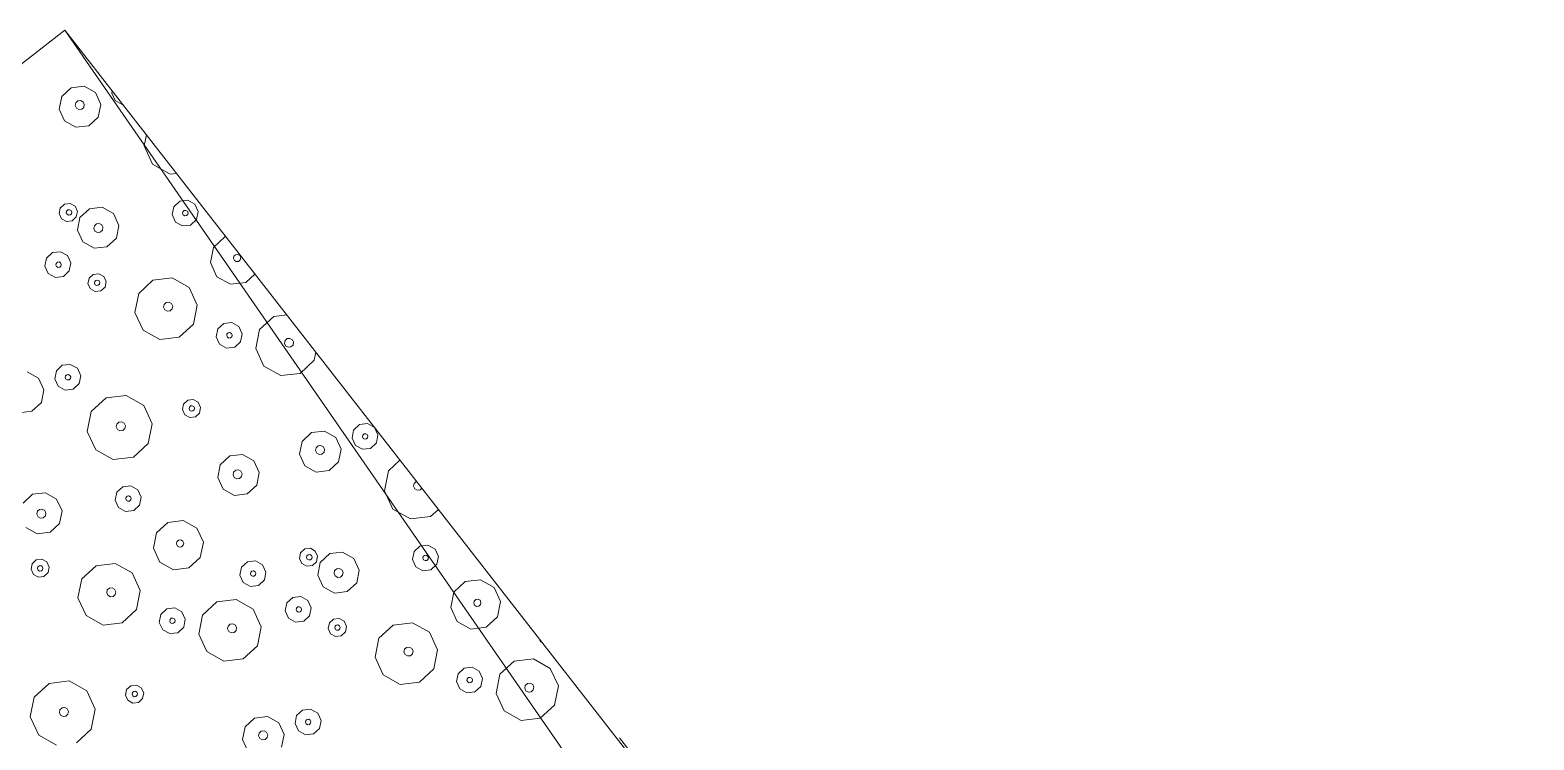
# Model space of a CAD drawing. Header units: metres. Extents: x -2858 to 512, y -1995 to 1252.
# Drawn here: x -500.41 to -491.21, y -101.85 to -97.51 of the extents above; entities that cross this region are included whole.
import ezdxf

# ---------------------------------------------------------------- set-up
doc = ezdxf.new("R2010")
doc.units = ezdxf.units.M
doc.layers.add('Calque commun', color=7, linetype='Continuous')
doc.layers.add('Calque11', color=7, linetype='Continuous')

# ---------------------------------------------------------------- blocks, each defined once
blk = doc.blocks.new('geometrebondepartleger')
at = {"layer": 'Calque11', "color": 7, "linetype": 'Continuous', "lineweight": 9}
blk.add_polyline3d([(125.0277, 35.9078, 79), (133.3383, 81.851, 79), (145.3136, 148.3761, 79)], dxfattribs=at)
blk = doc.blocks.new('pattern')
at = {"layer": 'Calque commun', "color": 54, "linetype": 'Continuous', "lineweight": 9}
for p, q in [((54.8095, 24.0946), (54.9117, 24.1549)), ((54.9117, 24.1549), (55.0298, 24.1436)), ((55.0298, 24.1436), (55.1188, 24.0651)), ((54.7623, 23.9857), (54.8095, 24.0946)), ((55.1188, 24.0651), (55.1446, 23.9493)), ((54.7881, 23.8699), (54.7623, 23.9857)), ((54.9076, 23.9715), (54.9145, 23.9874)), ((54.9114, 23.9546), (54.9076, 23.9715)), ((54.9243, 23.9431), (54.9114, 23.9546)), ((54.9145, 23.9874), (54.9294, 23.9962)), ((54.9416, 23.9415), (54.9243, 23.9431)), ((54.9294, 23.9962), (54.9466, 23.9945)), ((54.9565, 23.9503), (54.9416, 23.9415)), ((54.9466, 23.9945), (54.9596, 23.9831)), ((54.9633, 23.9662), (54.9565, 23.9503)), ((54.9596, 23.9831), (54.9633, 23.9662)), ((55.1446, 23.9493), (55.0974, 23.8404)), ((54.6807, 23.833), (54.6723, 23.8136)), ((54.6779, 23.8452), (54.6807, 23.833)), ((54.8771, 23.7913), (54.7881, 23.8699)), ((55.0974, 23.8404), (54.9952, 23.7801)), ((54.9952, 23.7801), (54.8771, 23.7913)), ((55.0854, 23.7186), (55.1279, 23.7437)), ((55.1279, 23.7437), (55.1772, 23.739)), ((55.1772, 23.739), (55.2142, 23.7063)), ((55.0657, 23.6732), (55.0854, 23.7186)), ((55.0764, 23.6249), (55.0657, 23.6732)), ((55.1279, 23.6681), (55.132, 23.6776)), ((55.1301, 23.6579), (55.1279, 23.6681)), ((55.1379, 23.6511), (55.1301, 23.6579)), ((55.132, 23.6776), (55.141, 23.6829)), ((55.1483, 23.6501), (55.1379, 23.6511)), ((55.141, 23.6829), (55.1513, 23.6819)), ((55.1572, 23.6554), (55.1483, 23.6501)), ((55.1513, 23.6819), (55.1591, 23.675)), ((55.1613, 23.6649), (55.1572, 23.6554)), ((55.1591, 23.675), (55.1613, 23.6649)), ((55.225, 23.658), (55.2053, 23.6127)), ((55.2142, 23.7063), (55.225, 23.658)), ((55.1135, 23.5922), (55.0764, 23.6249)), ((55.1627, 23.5875), (55.1135, 23.5922)), ((55.2053, 23.6127), (55.1627, 23.5875)), ((54.6227, 23.3995), (54.6604, 23.4866)), ((54.6604, 23.4866), (54.7422, 23.5348)), ((54.7422, 23.5348), (54.8367, 23.5258)), ((54.8367, 23.5258), (54.9078, 23.463)), ((54.9078, 23.463), (54.9285, 23.3703)), ((55.138, 23.3966), (55.2402, 23.457)), ((55.2402, 23.457), (55.3583, 23.4457)), ((54.6433, 23.3068), (54.6227, 23.3995)), ((54.7389, 23.3881), (54.7444, 23.4008)), ((54.7419, 23.3746), (54.7389, 23.3881)), ((54.7523, 23.3654), (54.7419, 23.3746)), ((54.7444, 23.4008), (54.7563, 23.4078)), ((54.7661, 23.3641), (54.7523, 23.3654)), ((54.7563, 23.4078), (54.7701, 23.4065)), ((54.778, 23.3712), (54.7661, 23.3641)), ((54.7701, 23.4065), (54.7805, 23.3974)), ((54.7835, 23.3839), (54.778, 23.3712)), ((54.7805, 23.3974), (54.7835, 23.3839)), ((54.9285, 23.3703), (54.8907, 23.2832)), ((55.0908, 23.2878), (55.138, 23.3966)), ((55.3583, 23.4457), (55.4472, 23.3672)), ((55.4472, 23.3672), (55.473, 23.2513)), ((54.7145, 23.244), (54.6433, 23.3068)), ((54.8907, 23.2832), (54.809, 23.235)), ((55.1166, 23.1719), (55.0908, 23.2878)), ((55.236, 23.2736), (55.2429, 23.2894)), ((55.2398, 23.2567), (55.236, 23.2736)), ((55.2429, 23.2894), (55.2578, 23.2982)), ((55.2578, 23.2982), (55.2751, 23.2966)), ((55.2751, 23.2966), (55.288, 23.2851)), ((55.288, 23.2851), (55.2918, 23.2682)), ((54.809, 23.235), (54.7145, 23.244)), ((55.2528, 23.2452), (55.2398, 23.2567)), ((55.27, 23.2436), (55.2528, 23.2452)), ((55.2849, 23.2524), (55.27, 23.2436)), ((55.2918, 23.2682), (55.2849, 23.2524)), ((55.473, 23.2513), (55.4258, 23.1425)), ((55.2055, 23.0934), (55.1166, 23.1719)), ((55.3236, 23.0821), (55.2055, 23.0934)), ((55.4258, 23.1425), (55.3236, 23.0821)), ((55.9152, 23.1084), (55.9348, 23.1537)), ((55.9259, 23.0601), (55.9152, 23.1084)), ((55.9348, 23.1537), (55.9774, 23.1789)), ((55.9774, 23.1789), (56.0266, 23.1742)), ((55.9774, 23.1032), (55.9815, 23.1128)), ((55.9796, 23.0931), (55.9774, 23.1032)), ((55.9874, 23.0862), (55.9796, 23.0931)), ((55.9815, 23.1128), (55.9904, 23.118)), ((55.9904, 23.118), (56.0008, 23.117)), ((56.0067, 23.0905), (55.9977, 23.0852)), ((56.0008, 23.117), (56.0086, 23.1102)), ((56.0108, 23.1), (56.0067, 23.0905)), ((56.0086, 23.1102), (56.0108, 23.1)), ((56.0266, 23.1742), (56.0637, 23.1414)), ((56.0745, 23.0932), (56.0548, 23.0478)), ((56.0637, 23.1414), (56.0745, 23.0932)), ((54.6886, 22.9739), (54.7083, 23.0193)), ((54.7083, 23.0193), (54.7509, 23.0444)), ((54.7509, 23.0444), (54.8001, 23.0397)), ((54.8001, 23.0397), (54.8372, 23.007)), ((54.8372, 23.007), (54.8479, 22.9587)), ((55.963, 23.0274), (55.9259, 23.0601)), ((56.0122, 23.0227), (55.963, 23.0274)), ((55.9977, 23.0852), (55.9874, 23.0862)), ((56.0548, 23.0478), (56.0122, 23.0227)), ((56.1184, 22.9708), (56.1499, 23.0433)), ((56.1499, 23.0433), (56.218, 23.0836)), ((54.6994, 22.9256), (54.6886, 22.9739)), ((54.7365, 22.8929), (54.6994, 22.9256)), ((54.7508, 22.9688), (54.755, 22.9783)), ((54.7531, 22.9586), (54.7508, 22.9688)), ((54.7609, 22.9518), (54.7531, 22.9586)), ((54.755, 22.9783), (54.7639, 22.9836)), ((54.7712, 22.9508), (54.7609, 22.9518)), ((54.7639, 22.9836), (54.7742, 22.9826)), ((54.7802, 22.9561), (54.7712, 22.9508)), ((54.7742, 22.9826), (54.782, 22.9757)), ((54.7843, 22.9656), (54.7802, 22.9561)), ((54.782, 22.9757), (54.7843, 22.9656)), ((54.8283, 22.9134), (54.7857, 22.8882)), ((54.8479, 22.9587), (54.8283, 22.9134)), ((56.1356, 22.8936), (56.1184, 22.9708)), ((56.2114, 22.9534), (56.2183, 22.9693)), ((56.2152, 22.9365), (56.2114, 22.9534)), ((56.2282, 22.9251), (56.2152, 22.9365)), ((56.2183, 22.9693), (56.2332, 22.9781)), ((56.2454, 22.9234), (56.2282, 22.9251)), ((56.2332, 22.9781), (56.2504, 22.9764)), ((56.2603, 22.9322), (56.2454, 22.9234)), ((56.2504, 22.9764), (56.2634, 22.965)), ((56.2672, 22.9481), (56.2603, 22.9322)), ((56.2634, 22.965), (56.2672, 22.9481)), ((56.3733, 22.9465), (56.3418, 22.8739)), ((54.4944, 22.8273), (54.5588, 22.8212)), ((54.5588, 22.8212), (54.6514, 22.7394)), ((54.7857, 22.8882), (54.7365, 22.8929)), ((55.3889, 22.8539), (55.4026, 22.8857)), ((55.3964, 22.8202), (55.3889, 22.8539)), ((55.4223, 22.7973), (55.3964, 22.8202)), ((55.4026, 22.8857), (55.4324, 22.9033)), ((55.4283, 22.8512), (55.4324, 22.8607)), ((55.4306, 22.8411), (55.4283, 22.8512)), ((55.4383, 22.8342), (55.4306, 22.8411)), ((55.4324, 22.9033), (55.4669, 22.9)), ((55.4324, 22.8607), (55.4414, 22.866)), ((55.4487, 22.8332), (55.4383, 22.8342)), ((55.4414, 22.866), (55.4517, 22.865)), ((55.4576, 22.8385), (55.4487, 22.8332)), ((55.4517, 22.865), (55.4595, 22.8581)), ((55.4618, 22.848), (55.4576, 22.8385)), ((55.4595, 22.8581), (55.4618, 22.848)), ((55.4669, 22.9), (55.4928, 22.8771)), ((55.5004, 22.8433), (55.4866, 22.8116)), ((55.4928, 22.8771), (55.5004, 22.8433)), ((56.1949, 22.8412), (56.1356, 22.8936)), ((56.2737, 22.8337), (56.1949, 22.8412)), ((56.3418, 22.8739), (56.2737, 22.8337)), ((54.6514, 22.7394), (54.6783, 22.6187)), ((55.0939, 22.7146), (55.162, 22.7549)), ((55.162, 22.7549), (55.2408, 22.7474)), ((55.2408, 22.7474), (55.3001, 22.695)), ((55.4568, 22.794), (55.4223, 22.7973)), ((55.4866, 22.8116), (55.4568, 22.794)), ((54.4652, 22.6654), (54.4803, 22.664)), ((54.4803, 22.664), (54.4933, 22.6525)), ((54.4971, 22.6356), (54.4902, 22.6198)), ((54.4933, 22.6525), (54.4971, 22.6356)), ((55.0624, 22.6421), (55.0939, 22.7146)), ((55.0796, 22.5648), (55.0624, 22.6421)), ((55.1627, 22.6344), (55.1696, 22.6503)), ((55.1664, 22.6175), (55.1627, 22.6344)), ((55.1696, 22.6503), (55.1845, 22.6591)), ((55.1845, 22.6591), (55.2017, 22.6574)), ((55.2017, 22.6574), (55.2147, 22.646)), ((55.2184, 22.6291), (55.2115, 22.6132)), ((55.2147, 22.646), (55.2184, 22.6291)), ((55.3001, 22.695), (55.3173, 22.6178)), ((55.442, 22.6036), (55.4616, 22.649)), ((55.4616, 22.649), (55.5042, 22.6741)), ((55.5042, 22.6741), (55.5534, 22.6695)), ((55.5534, 22.6695), (55.5905, 22.6367)), ((55.5905, 22.6367), (55.6012, 22.5885)), ((54.4581, 22.6126), (54.456, 22.6144)), ((54.4753, 22.611), (54.4581, 22.6126)), ((54.4902, 22.6198), (54.4753, 22.611)), ((54.6783, 22.6187), (54.6291, 22.5053)), ((55.1389, 22.5125), (55.0796, 22.5648)), ((55.1794, 22.606), (55.1664, 22.6175)), ((55.1966, 22.6044), (55.1794, 22.606)), ((55.2115, 22.6132), (55.1966, 22.6044)), ((55.2858, 22.5452), (55.2177, 22.505)), ((55.3173, 22.6178), (55.2858, 22.5452)), ((55.4527, 22.5554), (55.442, 22.6036)), ((55.4898, 22.5227), (55.4527, 22.5554)), ((55.5029, 22.6014), (55.507, 22.611)), ((55.5051, 22.5913), (55.5029, 22.6014)), ((55.5129, 22.5844), (55.5051, 22.5913)), ((55.507, 22.611), (55.5159, 22.6163)), ((55.5232, 22.5835), (55.5129, 22.5844)), ((55.5159, 22.6163), (55.5263, 22.6153)), ((55.5322, 22.5887), (55.5232, 22.5835)), ((55.5263, 22.6153), (55.5341, 22.6084)), ((55.5363, 22.5983), (55.5322, 22.5887)), ((55.5341, 22.6084), (55.5363, 22.5983)), ((55.5816, 22.5431), (55.539, 22.518)), ((55.6012, 22.5885), (55.5816, 22.5431)), ((55.752, 22.4982), (55.8542, 22.5585)), ((55.8542, 22.5585), (55.9723, 22.5473)), ((55.9723, 22.5473), (56.0613, 22.4688)), ((54.5227, 22.4425), (54.4267, 22.4516)), ((54.6291, 22.5053), (54.5227, 22.4425)), ((55.2177, 22.505), (55.1389, 22.5125)), ((55.1865, 22.4364), (55.2002, 22.4682)), ((55.2002, 22.4682), (55.23, 22.4858)), ((55.2221, 22.436), (55.2262, 22.4456)), ((55.2262, 22.4456), (55.2352, 22.4508)), ((55.23, 22.4858), (55.2645, 22.4825)), ((55.2352, 22.4508), (55.2455, 22.4499)), ((55.2455, 22.4499), (55.2533, 22.443)), ((55.2645, 22.4825), (55.2904, 22.4596)), ((55.2904, 22.4596), (55.298, 22.4258)), ((55.539, 22.518), (55.4898, 22.5227)), ((55.7048, 22.3893), (55.752, 22.4982)), ((56.0613, 22.4688), (56.0871, 22.3529)), ((55.194, 22.4026), (55.1865, 22.4364)), ((55.2199, 22.3797), (55.194, 22.4026)), ((55.2544, 22.3764), (55.2199, 22.3797)), ((55.2244, 22.4259), (55.2221, 22.436)), ((55.2322, 22.419), (55.2244, 22.4259)), ((55.2425, 22.4181), (55.2322, 22.419)), ((55.2514, 22.4233), (55.2425, 22.4181)), ((55.2556, 22.4329), (55.2514, 22.4233)), ((55.2533, 22.443), (55.2556, 22.4329)), ((55.2842, 22.394), (55.2544, 22.3764)), ((55.298, 22.4258), (55.2842, 22.394)), ((55.7306, 22.2735), (55.7048, 22.3893)), ((55.8501, 22.3751), (55.857, 22.391)), ((55.8539, 22.3582), (55.8501, 22.3751)), ((55.8668, 22.3468), (55.8539, 22.3582)), ((55.857, 22.391), (55.8719, 22.3998)), ((55.8719, 22.3998), (55.8891, 22.3982)), ((55.899, 22.3539), (55.8841, 22.3451)), ((55.8891, 22.3982), (55.9021, 22.3867)), ((55.9058, 22.3698), (55.899, 22.3539)), ((55.9021, 22.3867), (55.9058, 22.3698)), ((56.0871, 22.3529), (56.0399, 22.2441)), ((54.4017, 22.2485), (54.4442, 22.2737)), ((54.4442, 22.2737), (54.4935, 22.269)), ((54.4935, 22.269), (54.5305, 22.2362)), ((55.4639, 22.2518), (55.4836, 22.2972)), ((55.4836, 22.2972), (55.5261, 22.3223)), ((55.5261, 22.3223), (55.5753, 22.3176)), ((55.5302, 22.2562), (55.5392, 22.2615)), ((55.5392, 22.2615), (55.5495, 22.2605)), ((55.5495, 22.2605), (55.5573, 22.2536)), ((55.5753, 22.3176), (55.6124, 22.2849)), ((55.6124, 22.2849), (55.6232, 22.2366)), ((55.8196, 22.195), (55.7306, 22.2735)), ((55.8841, 22.3451), (55.8668, 22.3468)), ((54.382, 22.2032), (54.4017, 22.2485)), ((54.3927, 22.1549), (54.382, 22.2032)), ((54.4442, 22.198), (54.4483, 22.2076)), ((54.4465, 22.1879), (54.4442, 22.198)), ((54.4542, 22.181), (54.4465, 22.1879)), ((54.4483, 22.2076), (54.4573, 22.2128)), ((54.4646, 22.18), (54.4542, 22.181)), ((54.4573, 22.2128), (54.4676, 22.2118)), ((54.4735, 22.1853), (54.4646, 22.18)), ((54.4676, 22.2118), (54.4754, 22.205)), ((54.4776, 22.1948), (54.4735, 22.1853)), ((54.4754, 22.205), (54.4776, 22.1948)), ((54.5413, 22.188), (54.5216, 22.1426)), ((54.5305, 22.2362), (54.5413, 22.188)), ((54.6167, 22.1382), (54.6848, 22.1784)), ((54.6848, 22.1784), (54.7636, 22.1709)), ((54.7636, 22.1709), (54.8229, 22.1185)), ((55.4746, 22.2035), (55.4639, 22.2518)), ((55.5117, 22.1708), (55.4746, 22.2035)), ((55.5609, 22.1661), (55.5117, 22.1708)), ((55.5261, 22.2467), (55.5302, 22.2562)), ((55.5283, 22.2365), (55.5261, 22.2467)), ((55.5361, 22.2297), (55.5283, 22.2365)), ((55.5465, 22.2287), (55.5361, 22.2297)), ((55.5554, 22.234), (55.5465, 22.2287)), ((55.5595, 22.2435), (55.5554, 22.234)), ((55.5573, 22.2536), (55.5595, 22.2435)), ((55.6035, 22.1913), (55.5609, 22.1661)), ((55.6232, 22.2366), (55.6035, 22.1913)), ((55.9377, 22.1837), (55.8196, 22.195)), ((56.0399, 22.2441), (55.9377, 22.1837)), ((56.5195, 22.2015), (56.5332, 22.2333)), ((56.527, 22.1677), (56.5195, 22.2015)), ((56.5332, 22.2333), (56.563, 22.2509)), ((56.5573, 22.1987), (56.5614, 22.2082)), ((56.5595, 22.1885), (56.5573, 22.1987)), ((56.5673, 22.1817), (56.5595, 22.1885)), ((56.5614, 22.2082), (56.5703, 22.2135)), ((56.563, 22.2509), (56.5975, 22.2476)), ((56.5776, 22.1807), (56.5673, 22.1817)), ((56.5703, 22.2135), (56.5807, 22.2125)), ((56.5866, 22.1859), (56.5776, 22.1807)), ((56.5807, 22.2125), (56.5884, 22.2056)), ((56.5907, 22.1955), (56.5866, 22.1859)), ((56.5884, 22.2056), (56.5907, 22.1955)), ((56.5975, 22.2476), (56.6234, 22.2247)), ((56.631, 22.1909), (56.6172, 22.1591)), ((56.6234, 22.2247), (56.631, 22.1909)), ((54.4298, 22.1222), (54.3927, 22.1549)), ((54.479, 22.1175), (54.4298, 22.1222)), ((54.5216, 22.1426), (54.479, 22.1175)), ((54.5853, 22.0656), (54.6167, 22.1382)), ((54.8229, 22.1185), (54.8401, 22.0413)), ((56.0082, 22.0768), (56.0279, 22.1222)), ((56.0189, 22.0286), (56.0082, 22.0768)), ((56.0279, 22.1222), (56.0704, 22.1473)), ((56.0704, 22.1473), (56.1197, 22.1426)), ((56.0704, 22.0717), (56.0745, 22.0812)), ((56.0745, 22.0812), (56.0835, 22.0865)), ((56.0835, 22.0865), (56.0938, 22.0855)), ((56.0938, 22.0855), (56.1016, 22.0787)), ((56.1016, 22.0787), (56.1038, 22.0685)), ((56.1197, 22.1426), (56.1567, 22.1099)), ((56.1567, 22.1099), (56.1675, 22.0617)), ((56.5529, 22.1448), (56.527, 22.1677)), ((56.5874, 22.1415), (56.5529, 22.1448)), ((56.6172, 22.1591), (56.5874, 22.1415)), ((56.7558, 21.9655), (56.805, 22.0789)), ((56.805, 22.0789), (56.9114, 22.1418)), ((56.9114, 22.1418), (57.0344, 22.13)), ((54.6025, 21.9884), (54.5853, 22.0656)), ((54.6618, 21.936), (54.6025, 21.9884)), ((54.6782, 22.0482), (54.6851, 22.0641)), ((54.682, 22.0313), (54.6782, 22.0482)), ((54.695, 22.0199), (54.682, 22.0313)), ((54.6851, 22.0641), (54.7, 22.0729)), ((54.7122, 22.0182), (54.695, 22.0199)), ((54.7, 22.0729), (54.7173, 22.0712)), ((54.7271, 22.027), (54.7122, 22.0182)), ((54.7173, 22.0712), (54.7302, 22.0598)), ((54.734, 22.0429), (54.7271, 22.027)), ((54.7302, 22.0598), (54.734, 22.0429)), ((54.8401, 22.0413), (54.8086, 21.9687)), ((56.056, 21.9958), (56.0189, 22.0286)), ((56.1052, 21.9912), (56.056, 21.9958)), ((56.0727, 22.0616), (56.0704, 22.0717)), ((56.0804, 22.0547), (56.0727, 22.0616)), ((56.0908, 22.0537), (56.0804, 22.0547)), ((56.0997, 22.059), (56.0908, 22.0537)), ((56.1038, 22.0685), (56.0997, 22.059)), ((56.1478, 22.0163), (56.1052, 21.9912)), ((56.1675, 22.0617), (56.1478, 22.0163)), ((57.1271, 22.0482), (57.154, 21.9276)), ((54.7405, 21.9285), (54.6618, 21.936)), ((54.8086, 21.9687), (54.7405, 21.9285)), ((55.0573, 21.8606), (55.1254, 21.9008)), ((55.1254, 21.9008), (55.2042, 21.8933)), ((55.2042, 21.8933), (55.2635, 21.8409)), ((55.6029, 21.8902), (55.6847, 21.9385)), ((55.6847, 21.9385), (55.7792, 21.9295)), ((55.7792, 21.9295), (55.8503, 21.8666)), ((56.7827, 21.8449), (56.7558, 21.9655)), ((56.917, 21.9498), (56.9239, 21.9657)), ((56.9208, 21.9329), (56.917, 21.9498)), ((56.9337, 21.9214), (56.9208, 21.9329)), ((56.9239, 21.9657), (56.9388, 21.9744)), ((56.951, 21.9198), (56.9337, 21.9214)), ((56.9388, 21.9744), (56.956, 21.9728)), ((56.9659, 21.9286), (56.951, 21.9198)), ((56.956, 21.9728), (56.969, 21.9614)), ((56.9727, 21.9445), (56.9659, 21.9286)), ((56.969, 21.9614), (56.9727, 21.9445)), ((57.154, 21.9276), (57.1048, 21.8142)), ((55.0258, 21.788), (55.0573, 21.8606)), ((55.2635, 21.8409), (55.2807, 21.7637)), ((55.5652, 21.8031), (55.6029, 21.8902)), ((55.5858, 21.7105), (55.5652, 21.8031)), ((55.6814, 21.7917), (55.6869, 21.8044)), ((55.6869, 21.8044), (55.6988, 21.8115)), ((55.6988, 21.8115), (55.7126, 21.8102)), ((55.7126, 21.8102), (55.723, 21.801)), ((55.723, 21.801), (55.726, 21.7875)), ((55.8503, 21.8666), (55.871, 21.774)), ((56.0805, 21.8003), (56.1826, 21.8606)), ((56.1826, 21.8606), (56.3008, 21.8493)), ((56.3008, 21.8493), (56.3897, 21.7708)), ((56.8753, 21.763), (56.7827, 21.8449)), ((57.1048, 21.8142), (56.9984, 21.7513)), ((55.043, 21.7108), (55.0258, 21.788)), ((55.1023, 21.6584), (55.043, 21.7108)), ((55.1263, 21.7722), (55.1331, 21.788)), ((55.13, 21.7553), (55.1263, 21.7722)), ((55.143, 21.7438), (55.13, 21.7553)), ((55.1331, 21.788), (55.148, 21.7968)), ((55.1602, 21.7422), (55.143, 21.7438)), ((55.148, 21.7968), (55.1653, 21.7952)), ((55.1751, 21.751), (55.1602, 21.7422)), ((55.1653, 21.7952), (55.1782, 21.7837)), ((55.182, 21.7668), (55.1751, 21.751)), ((55.1782, 21.7837), (55.182, 21.7668)), ((55.2807, 21.7637), (55.2492, 21.6911)), ((55.657, 21.6476), (55.5858, 21.7105)), ((55.6844, 21.7782), (55.6814, 21.7917)), ((55.6948, 21.7691), (55.6844, 21.7782)), ((55.7086, 21.7678), (55.6948, 21.7691)), ((55.7205, 21.7748), (55.7086, 21.7678)), ((55.726, 21.7875), (55.7205, 21.7748)), ((55.871, 21.774), (55.8332, 21.6869)), ((56.0333, 21.6914), (56.0805, 21.8003)), ((56.3897, 21.7708), (56.4155, 21.655)), ((56.9984, 21.7513), (56.8753, 21.763)), ((54.2782, 21.6281), (54.321, 21.6533)), ((54.321, 21.6533), (54.4392, 21.6421)), ((54.4392, 21.6421), (54.5281, 21.5636)), ((55.1811, 21.6509), (55.1023, 21.6584)), ((55.2492, 21.6911), (55.1811, 21.6509)), ((55.7515, 21.6386), (55.657, 21.6476)), ((55.8332, 21.6869), (55.7515, 21.6386)), ((56.0591, 21.5756), (56.0333, 21.6914)), ((56.1785, 21.6772), (56.1854, 21.6931)), ((56.1823, 21.6603), (56.1785, 21.6772)), ((56.1953, 21.6489), (56.1823, 21.6603)), ((56.1854, 21.6931), (56.2003, 21.7019)), ((56.2125, 21.6472), (56.1953, 21.6489)), ((56.2003, 21.7019), (56.2176, 21.7002)), ((56.2274, 21.656), (56.2125, 21.6472)), ((56.2176, 21.7002), (56.2305, 21.6888)), ((56.2343, 21.6719), (56.2274, 21.656)), ((56.2305, 21.6888), (56.2343, 21.6719)), ((56.4155, 21.655), (56.3683, 21.5461)), ((54.5281, 21.5636), (54.5539, 21.4477)), ((56.148, 21.497), (56.0591, 21.5756)), ((56.3683, 21.5461), (56.2661, 21.4858)), ((54.3169, 21.4699), (54.3238, 21.4858)), ((54.3207, 21.453), (54.3169, 21.4699)), ((54.3336, 21.4416), (54.3207, 21.453)), ((54.3238, 21.4858), (54.3387, 21.4946)), ((54.3509, 21.44), (54.3336, 21.4416)), ((54.3387, 21.4946), (54.3559, 21.493)), ((54.3658, 21.4488), (54.3509, 21.44)), ((54.3559, 21.493), (54.3689, 21.4815)), ((54.3727, 21.4646), (54.3658, 21.4488)), ((54.3689, 21.4815), (54.3727, 21.4646)), ((54.5539, 21.4477), (54.5067, 21.3389)), ((55.6508, 21.4229), (55.6934, 21.448)), ((55.6934, 21.448), (55.7426, 21.4434)), ((55.7426, 21.4434), (55.7797, 21.4106)), ((56.2661, 21.4858), (56.148, 21.497)), ((54.2864, 21.2898), (54.2267, 21.3425)), ((55.0001, 21.3281), (55.0299, 21.3457)), ((55.0299, 21.3457), (55.0643, 21.3424)), ((55.0643, 21.3424), (55.0903, 21.3195)), ((55.6311, 21.3775), (55.6508, 21.4229)), ((55.6419, 21.3293), (55.6311, 21.3775)), ((55.6933, 21.3724), (55.6975, 21.3819)), ((55.6956, 21.3623), (55.6933, 21.3724)), ((55.7034, 21.3554), (55.6956, 21.3623)), ((55.6975, 21.3819), (55.7064, 21.3872)), ((55.7137, 21.3544), (55.7034, 21.3554)), ((55.7064, 21.3872), (55.7167, 21.3862)), ((55.7227, 21.3597), (55.7137, 21.3544)), ((55.7167, 21.3862), (55.7245, 21.3794)), ((55.7268, 21.3692), (55.7227, 21.3597)), ((55.7245, 21.3794), (55.7268, 21.3692)), ((55.7904, 21.3624), (55.7708, 21.317)), ((55.7797, 21.4106), (55.7904, 21.3624)), ((54.4045, 21.2785), (54.2864, 21.2898)), ((54.5067, 21.3389), (54.4045, 21.2785)), ((54.9863, 21.2963), (55.0001, 21.3281)), ((54.9938, 21.2625), (54.9863, 21.2963)), ((55.0198, 21.2396), (54.9938, 21.2625)), ((55.0241, 21.2935), (55.0282, 21.303)), ((55.0263, 21.2833), (55.0241, 21.2935)), ((55.0341, 21.2765), (55.0263, 21.2833)), ((55.0282, 21.303), (55.0371, 21.3083)), ((55.0445, 21.2755), (55.0341, 21.2765)), ((55.0371, 21.3083), (55.0475, 21.3073)), ((55.0534, 21.2807), (55.0445, 21.2755)), ((55.0475, 21.3073), (55.0553, 21.3004)), ((55.0575, 21.2903), (55.0534, 21.2807)), ((55.084, 21.2539), (55.0542, 21.2363)), ((55.0553, 21.3004), (55.0575, 21.2903)), ((55.0978, 21.2857), (55.084, 21.2539)), ((55.0903, 21.3195), (55.0978, 21.2857)), ((55.679, 21.2966), (55.6419, 21.3293)), ((55.7282, 21.2919), (55.679, 21.2966)), ((55.7708, 21.317), (55.7282, 21.2919)), ((56.3314, 21.2576), (56.3451, 21.2893)), ((56.3389, 21.2238), (56.3314, 21.2576)), ((56.3451, 21.2893), (56.3749, 21.3069)), ((56.3708, 21.2548), (56.3749, 21.2644)), ((56.3731, 21.2447), (56.3708, 21.2548)), ((56.3749, 21.3069), (56.4094, 21.3036)), ((56.3749, 21.2644), (56.3839, 21.2696)), ((56.3839, 21.2696), (56.3942, 21.2686)), ((56.3942, 21.2686), (56.402, 21.2618)), ((56.4043, 21.2516), (56.4001, 21.2421)), ((56.402, 21.2618), (56.4043, 21.2516)), ((56.4094, 21.3036), (56.4353, 21.2807)), ((56.4353, 21.2807), (56.4429, 21.247)), ((54.475, 21.1716), (54.4947, 21.217)), ((54.4858, 21.1234), (54.475, 21.1716)), ((54.4947, 21.217), (54.5373, 21.2421)), ((54.5372, 21.1665), (54.5413, 21.176)), ((54.5395, 21.1564), (54.5372, 21.1665)), ((54.5373, 21.2421), (54.5865, 21.2374)), ((54.5413, 21.176), (54.5503, 21.1813)), ((54.5503, 21.1813), (54.5606, 21.1803)), ((54.5606, 21.1803), (54.5684, 21.1735)), ((54.5707, 21.1633), (54.5665, 21.1538)), ((54.5684, 21.1735), (54.5707, 21.1633)), ((54.5865, 21.2374), (54.6236, 21.2047)), ((54.6236, 21.2047), (54.6343, 21.1565)), ((55.0542, 21.2363), (55.0198, 21.2396)), ((55.2226, 21.0603), (55.2718, 21.1737)), ((55.2718, 21.1737), (55.3782, 21.2366)), ((55.3782, 21.2366), (55.5013, 21.2248)), ((55.5013, 21.2248), (55.5939, 21.143)), ((56.0364, 21.1183), (56.1045, 21.1585)), ((56.1045, 21.1585), (56.1833, 21.151)), ((56.3648, 21.2009), (56.3389, 21.2238)), ((56.3993, 21.1976), (56.3648, 21.2009)), ((56.3808, 21.2378), (56.3731, 21.2447)), ((56.3912, 21.2368), (56.3808, 21.2378)), ((56.4001, 21.2421), (56.3912, 21.2368)), ((56.4291, 21.2152), (56.3993, 21.1976)), ((56.4429, 21.247), (56.4291, 21.2152)), ((54.5228, 21.0907), (54.4858, 21.1234)), ((54.5721, 21.086), (54.5228, 21.0907)), ((54.5473, 21.1495), (54.5395, 21.1564)), ((54.5576, 21.1485), (54.5473, 21.1495)), ((54.5665, 21.1538), (54.5576, 21.1485)), ((54.6146, 21.1111), (54.5721, 21.086)), ((54.6343, 21.1565), (54.6146, 21.1111)), ((55.3907, 21.0605), (55.4056, 21.0693)), ((55.4056, 21.0693), (55.4228, 21.0676)), ((55.4228, 21.0676), (55.4358, 21.0562)), ((55.5939, 21.143), (55.6208, 21.0224)), ((56.0049, 21.0457), (56.0364, 21.1183)), ((56.1833, 21.151), (56.2426, 21.0986)), ((56.2426, 21.0986), (56.2598, 21.0214)), ((54.1706, 21.0315), (54.246, 21.0243)), ((54.246, 21.0243), (54.3172, 20.9614)), ((55.2495, 20.9397), (55.2226, 21.0603)), ((55.3838, 21.0446), (55.3907, 21.0605)), ((55.3876, 21.0277), (55.3838, 21.0446)), ((55.4006, 21.0162), (55.3876, 21.0277)), ((55.4178, 21.0146), (55.4006, 21.0162)), ((55.4327, 21.0234), (55.4178, 21.0146)), ((55.4396, 21.0393), (55.4327, 21.0234)), ((55.4358, 21.0562), (55.4396, 21.0393)), ((55.6208, 21.0224), (55.5716, 20.909)), ((56.0221, 20.9685), (56.0049, 21.0457)), ((56.1052, 21.038), (56.112, 21.0539)), ((56.1089, 21.0211), (56.1052, 21.038)), ((56.1219, 21.0097), (56.1089, 21.0211)), ((56.112, 21.0539), (56.1269, 21.0627)), ((56.1391, 21.008), (56.1219, 21.0097)), ((56.1269, 21.0627), (56.1442, 21.0611)), ((56.154, 21.0168), (56.1391, 21.008)), ((56.1442, 21.0611), (56.1572, 21.0496)), ((56.1609, 21.0327), (56.154, 21.0168)), ((56.1572, 21.0496), (56.1609, 21.0327)), ((54.1482, 20.8865), (54.1537, 20.8993)), ((54.1512, 20.873), (54.1482, 20.8865)), ((54.1537, 20.8993), (54.1656, 20.9063)), ((54.1656, 20.9063), (54.1794, 20.905)), ((54.1794, 20.905), (54.1898, 20.8958)), ((54.1928, 20.8823), (54.1873, 20.8696)), ((54.1898, 20.8958), (54.1928, 20.8823)), ((54.3172, 20.9614), (54.3378, 20.8688)), ((54.5001, 20.7862), (54.5473, 20.8951)), ((54.5473, 20.8951), (54.6495, 20.9554)), ((54.6495, 20.9554), (54.7676, 20.9442)), ((54.7676, 20.9442), (54.8566, 20.8656)), ((55.3421, 20.8579), (55.2495, 20.9397)), ((55.5716, 20.909), (55.4652, 20.8461)), ((56.0814, 20.9161), (56.0221, 20.9685)), ((56.1602, 20.9086), (56.0814, 20.9161)), ((54.1616, 20.8639), (54.1512, 20.873)), ((54.1754, 20.8626), (54.1616, 20.8639)), ((54.1873, 20.8696), (54.1754, 20.8626)), ((54.3378, 20.8688), (54.3, 20.7817)), ((54.6523, 20.7879), (54.6672, 20.7967)), ((54.6672, 20.7967), (54.6844, 20.795)), ((54.6844, 20.795), (54.6974, 20.7836)), ((54.8566, 20.8656), (54.8824, 20.7498)), ((55.4652, 20.8461), (55.3421, 20.8579)), ((54.1238, 20.7424), (54.1193, 20.7464)), ((54.2183, 20.7334), (54.1238, 20.7424)), ((54.3, 20.7817), (54.2183, 20.7334)), ((54.5259, 20.6704), (54.5001, 20.7862)), ((54.6454, 20.772), (54.6523, 20.7879)), ((54.6491, 20.7551), (54.6454, 20.772)), ((54.6621, 20.7437), (54.6491, 20.7551)), ((54.6793, 20.742), (54.6621, 20.7437)), ((54.6942, 20.7508), (54.6793, 20.742)), ((54.7011, 20.7667), (54.6942, 20.7508)), ((54.6974, 20.7836), (54.7011, 20.7667)), ((54.8824, 20.7498), (54.8351, 20.6409)), ((54.6148, 20.5918), (54.5259, 20.6704)), ((54.8351, 20.6409), (54.733, 20.5806)), ((55.3245, 20.6068), (55.3442, 20.6522)), ((55.3353, 20.5585), (55.3245, 20.6068)), ((55.3442, 20.6522), (55.3867, 20.6773)), ((55.3867, 20.6773), (55.436, 20.6726)), ((55.3867, 20.6017), (55.3908, 20.6112)), ((55.3908, 20.6112), (55.3998, 20.6165)), ((55.3998, 20.6165), (55.4101, 20.6155)), ((55.4101, 20.6155), (55.4179, 20.6086)), ((55.4179, 20.6086), (55.4201, 20.5985)), ((55.436, 20.6726), (55.473, 20.6399)), ((55.473, 20.6399), (55.4838, 20.5916)), ((54.098, 20.4723), (54.1176, 20.5177)), ((54.1176, 20.5177), (54.1602, 20.5429)), ((54.1602, 20.5429), (54.2094, 20.5382)), ((54.2094, 20.5382), (54.2465, 20.5054)), ((54.733, 20.5806), (54.6148, 20.5918)), ((55.3723, 20.5258), (55.3353, 20.5585)), ((55.4215, 20.5211), (55.3723, 20.5258)), ((55.389, 20.5915), (55.3867, 20.6017)), ((55.3967, 20.5847), (55.389, 20.5915)), ((55.4071, 20.5837), (55.3967, 20.5847)), ((55.416, 20.589), (55.4071, 20.5837)), ((55.4201, 20.5985), (55.416, 20.589)), ((55.4641, 20.5463), (55.4215, 20.5211)), ((55.4838, 20.5916), (55.4641, 20.5463)), ((55.5278, 20.4692), (55.5592, 20.5418)), ((55.5592, 20.5418), (55.6273, 20.582)), ((55.6273, 20.582), (55.7061, 20.5745)), ((55.7061, 20.5745), (55.7654, 20.5222)), ((54.1087, 20.4241), (54.098, 20.4723)), ((54.1458, 20.3914), (54.1087, 20.4241)), ((54.1602, 20.4672), (54.1643, 20.4768)), ((54.1624, 20.4571), (54.1602, 20.4672)), ((54.1702, 20.4502), (54.1624, 20.4571)), ((54.1643, 20.4768), (54.1732, 20.482)), ((54.1805, 20.4492), (54.1702, 20.4502)), ((54.1732, 20.482), (54.1836, 20.481)), ((54.1895, 20.4545), (54.1805, 20.4492)), ((54.1836, 20.481), (54.1914, 20.4742)), ((54.1936, 20.464), (54.1895, 20.4545)), ((54.1914, 20.4742), (54.1936, 20.464)), ((54.2573, 20.4572), (54.2376, 20.4118)), ((54.2465, 20.5054), (54.2573, 20.4572)), ((55.545, 20.392), (55.5278, 20.4692)), ((54.195, 20.3867), (54.1458, 20.3914)), ((54.2376, 20.4118), (54.195, 20.3867)), ((54.7982, 20.3524), (54.812, 20.3841)), ((54.8057, 20.3186), (54.7982, 20.3524)), ((54.812, 20.3841), (54.8418, 20.4017)), ((54.8376, 20.3496), (54.8418, 20.3592)), ((54.8399, 20.3395), (54.8376, 20.3496)), ((54.8477, 20.3326), (54.8399, 20.3395)), ((54.8418, 20.4017), (54.8762, 20.3984)), ((54.8418, 20.3592), (54.8507, 20.3644)), ((54.858, 20.3316), (54.8477, 20.3326)), ((54.8507, 20.3644), (54.861, 20.3635)), ((54.8669, 20.3369), (54.858, 20.3316)), ((54.861, 20.3635), (54.8688, 20.3566)), ((54.8711, 20.3464), (54.8669, 20.3369)), ((54.8688, 20.3566), (54.8711, 20.3464)), ((54.8762, 20.3984), (54.9022, 20.3755)), ((54.9097, 20.3418), (54.8959, 20.31)), ((54.9022, 20.3755), (54.9097, 20.3418)), ((54.0321, 20.2631), (54.0608, 20.2378)), ((54.0608, 20.2378), (54.0876, 20.1172)), ((54.5032, 20.2131), (54.5713, 20.2533)), ((54.5713, 20.2533), (54.6501, 20.2458)), ((54.6501, 20.2458), (54.7094, 20.1934)), ((54.8317, 20.2957), (54.8057, 20.3186)), ((54.8661, 20.2924), (54.8317, 20.2957)), ((54.8959, 20.31), (54.8661, 20.2924)), ((54.4718, 20.1405), (54.5032, 20.2131)), ((54.572, 20.1328), (54.5789, 20.1487)), ((54.5789, 20.1487), (54.5938, 20.1575)), ((54.5938, 20.1575), (54.611, 20.1559)), ((54.611, 20.1559), (54.624, 20.1444)), ((54.7094, 20.1934), (54.7266, 20.1162)), ((54.8513, 20.1021), (54.871, 20.1475)), ((54.871, 20.1475), (54.9135, 20.1726)), ((54.9135, 20.1726), (54.9627, 20.1679)), ((54.9627, 20.1679), (54.9998, 20.1352)), ((54.0876, 20.1172), (54.0385, 20.0038)), ((54.489, 20.0633), (54.4718, 20.1405)), ((54.5483, 20.0109), (54.489, 20.0633)), ((54.5758, 20.1159), (54.572, 20.1328)), ((54.5887, 20.1045), (54.5758, 20.1159)), ((54.606, 20.1028), (54.5887, 20.1045)), ((54.6209, 20.1116), (54.606, 20.1028)), ((54.6277, 20.1275), (54.6209, 20.1116)), ((54.624, 20.1444), (54.6277, 20.1275)), ((54.7266, 20.1162), (54.6951, 20.0437)), ((54.862, 20.0538), (54.8513, 20.1021)), ((54.8991, 20.0211), (54.862, 20.0538)), ((54.9122, 20.0999), (54.9163, 20.1094)), ((54.9144, 20.0898), (54.9122, 20.0999)), ((54.9222, 20.0829), (54.9144, 20.0898)), ((54.9163, 20.1094), (54.9253, 20.1147)), ((54.9326, 20.0819), (54.9222, 20.0829)), ((54.9253, 20.1147), (54.9356, 20.1137)), ((54.9415, 20.0872), (54.9326, 20.0819)), ((54.9356, 20.1137), (54.9434, 20.1068)), ((54.9456, 20.0967), (54.9415, 20.0872)), ((54.9434, 20.1068), (54.9456, 20.0967)), ((55.0106, 20.0869), (54.9909, 20.0416)), ((54.9998, 20.1352), (55.0106, 20.0869)), ((54.0385, 20.0038), (53.979, 19.9687)), ((54.627, 20.0034), (54.5483, 20.0109)), ((54.5958, 19.9349), (54.6096, 19.9666)), ((54.6096, 19.9666), (54.6394, 19.9842)), ((54.6951, 20.0437), (54.627, 20.0034)), ((54.6394, 19.9842), (54.6738, 19.9809)), ((54.6738, 19.9809), (54.6998, 19.958)), ((54.9483, 20.0164), (54.8991, 20.0211)), ((54.9909, 20.0416), (54.9483, 20.0164)), ((54.6033, 19.9011), (54.5958, 19.9349)), ((54.6293, 19.8782), (54.6033, 19.9011)), ((54.6637, 19.8749), (54.6293, 19.8782)), ((54.6314, 19.9345), (54.6356, 19.944)), ((54.6337, 19.9244), (54.6314, 19.9345)), ((54.6415, 19.9175), (54.6337, 19.9244)), ((54.6356, 19.944), (54.6445, 19.9493)), ((54.6518, 19.9165), (54.6415, 19.9175)), ((54.6445, 19.9493), (54.6548, 19.9483)), ((54.6608, 19.9218), (54.6518, 19.9165)), ((54.6548, 19.9483), (54.6626, 19.9414)), ((54.6649, 19.9313), (54.6608, 19.9218)), ((54.6626, 19.9414), (54.6649, 19.9313)), ((54.6935, 19.8925), (54.6637, 19.8749)), ((54.7073, 19.9242), (54.6935, 19.8925)), ((54.6998, 19.958), (54.7073, 19.9242)), ((53.9506, 19.6864), (53.9309, 19.6411)), ((53.9373, 19.737), (53.9399, 19.7347)), ((53.9399, 19.7347), (53.9506, 19.6864)), ((53.9309, 19.6411), (53.9187, 19.6338)), ((53.9946, 19.564), (54.0261, 19.6366)), ((54.0261, 19.6366), (54.0942, 19.6768)), ((54.0942, 19.6768), (54.1729, 19.6693)), ((54.1729, 19.6693), (54.2322, 19.617)), ((54.2322, 19.617), (54.2494, 19.5397)), ((54.0118, 19.4868), (53.9946, 19.564)), ((54.0876, 19.5467), (54.0945, 19.5625)), ((54.0913, 19.5298), (54.0876, 19.5467)), ((54.1043, 19.5183), (54.0913, 19.5298)), ((54.0945, 19.5625), (54.1094, 19.5713)), ((54.1215, 19.5167), (54.1043, 19.5183)), ((54.1094, 19.5713), (54.1266, 19.5697)), ((54.1364, 19.5255), (54.1215, 19.5167)), ((54.1266, 19.5697), (54.1396, 19.5582)), ((54.1433, 19.5413), (54.1364, 19.5255)), ((54.1396, 19.5582), (54.1433, 19.5413)), ((54.2494, 19.5397), (54.218, 19.4672)), ((54.0711, 19.4344), (54.0118, 19.4868)), ((54.1498, 19.4269), (54.0711, 19.4344)), ((54.218, 19.4672), (54.1498, 19.4269))]:
    blk.add_line(p, q, dxfattribs=at)
at = {"layer": 'Calque commun', "color": 7, "linetype": 'Continuous', "lineweight": 9}
mesh = blk.add_polyface(dxfattribs=at)
corners = [(70.8497, 113.5412), (53.8349, 19.1692), (74.7282, 106.3237), (76.0435, 113.5984), (74.769, 106.1763), (58.8077, 18.2701), (114.1703, 105.207), (114.1703, 98.5387)]
mesh.append_faces([[corners[k] for k in face] for face in [(3, 4, 6)]], dxfattribs={"vtx0": -1, "vtx1": -1, "color": 7})
mesh.append_faces([[corners[k] for k in face] for face in [(3, 2, 4)]], dxfattribs={"vtx0": -1, "vtx2": -1, "color": 7})
mesh.append_faces([[corners[k] for k in face] for face in [(5, 2, 1)]], dxfattribs={"vtx1": -1, "color": 7})
mesh.append_faces([[corners[k] for k in face] for face in [(0, 1, 2), (3, 0, 2)]], dxfattribs={"vtx1": -1, "vtx2": -1, "color": 7})
mesh.append_faces([[corners[k] for k in face] for face in [(4, 7, 6)]], dxfattribs={"vtx2": -1, "color": 7})

msp = doc.modelspace()

# ---------------------------------------------------------------- block references
at = {"layer": 'Calque commun', "color": 0, "linetype": 'ByBlock', "lineweight": -2, "rotation": 228.1617603435354}
for name, p in [('geometrebondepartleger', (-440.1616, 15.2632)), ('pattern', (-478.5712, -44.6144))]:
    msp.add_blockref(name, p, dxfattribs=at)

doc.saveas('drawing.dxf')
